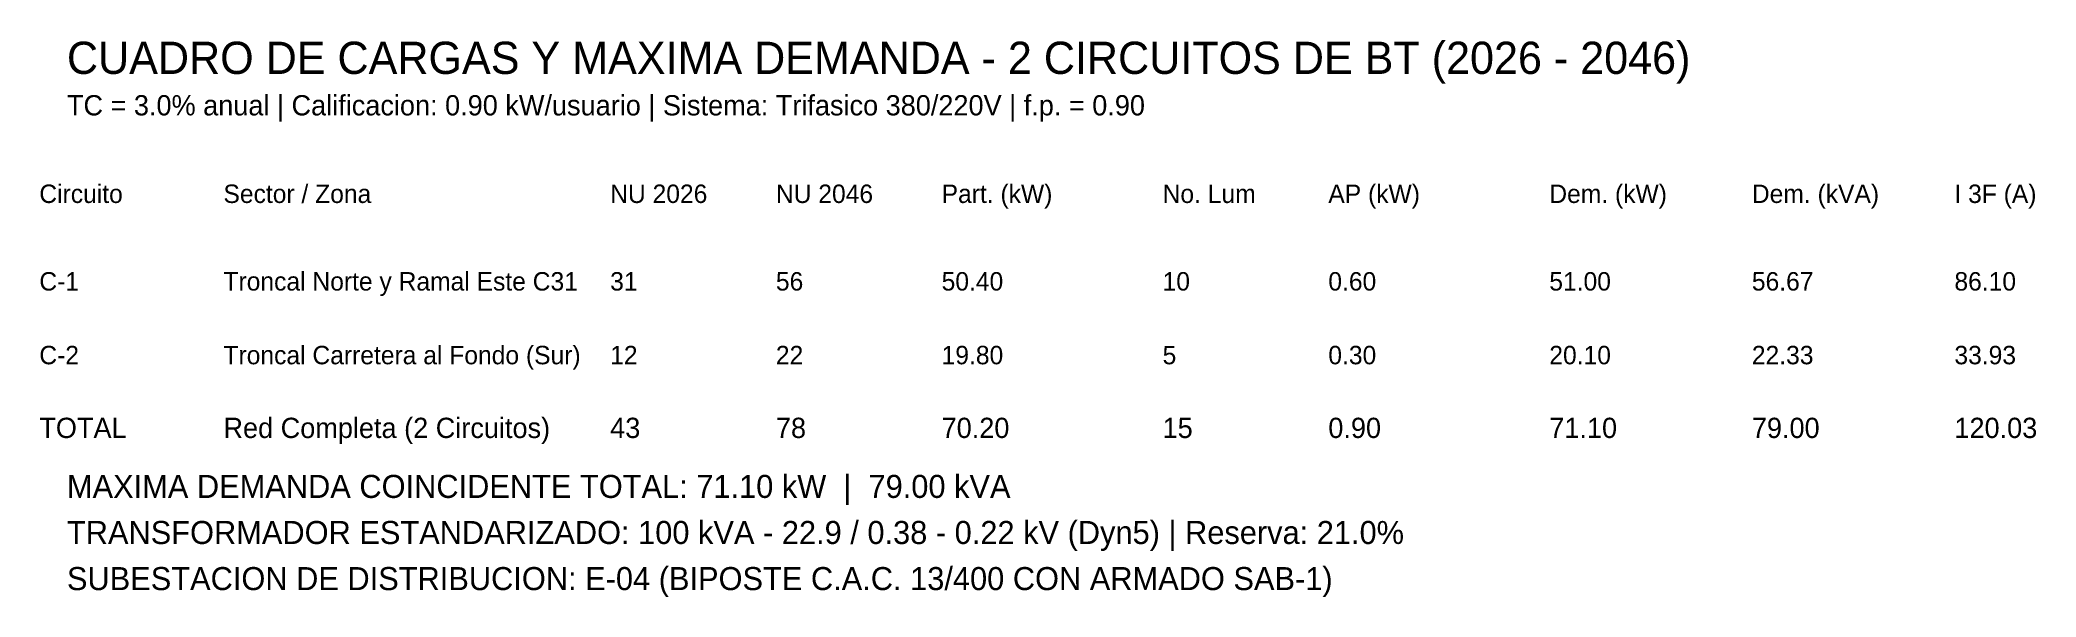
# Model space of a CAD drawing. Header units: metres. Extents: x 2 to 219, y -49 to 12.
import ezdxf

# ---------------------------------------------------------------- set-up
doc = ezdxf.new("R2010")
doc.units = ezdxf.units.M
doc.layers.add('TABLA_TEXTOS', color=7, linetype='Continuous')
doc.layers.add('TABLA_TOTALES', color=2, linetype='Continuous')

msp = doc.modelspace()

# ---------------------------------------------------------------- texts
at = {"layer": 'TABLA_TEXTOS'}
for s, height, p in [('TC = 3.0% anual | Calificacion: 0.90 kW/usuario | Sistema: Trifasico 380/220V | f.p. = 0.90', 2.2, (5, 3.5)), ('Circuito', 2, (2, -6)), ('Sector / Zona', 2, (22, -6)), ('NU 2026', 2, (64, -6)), ('NU 2046', 2, (82, -6)), ('Part. (kW)', 2, (100, -6)), ('No. Lum', 2, (124, -6)), ('AP (kW)', 2, (142, -6)), ('Dem. (kW)', 2, (166, -6)), ('Dem. (kVA)', 2, (188, -6)), ('I 3F (A)', 2, (210, -6)), ('C-1', 2, (2, -15.5)), ('Troncal Norte y Ramal Este C31', 2, (22, -15.5)), ('31', 2, (64, -15.5)), ('56', 2, (82, -15.5)), ('50.40', 2, (100, -15.5)), ('10', 2, (124, -15.5)), ('0.60', 2, (142, -15.5)), ('51.00', 2, (166, -15.5)), ('56.67', 2, (188, -15.5)), ('86.10', 2, (210, -15.5)), ('C-2', 2, (2, -23.5)), ('Troncal Carretera al Fondo (Sur)', 2, (22, -23.5)), ('12', 2, (64, -23.5)), ('22', 2, (82, -23.5)), ('19.80', 2, (100, -23.5)), ('5', 2, (124, -23.5)), ('0.30', 2, (142, -23.5)), ('20.10', 2, (166, -23.5)), ('22.33', 2, (188, -23.5)), ('33.93', 2, (210, -23.5))]:
    msp.add_text(s, height=height, dxfattribs=at).set_placement(p)
at = {"layer": 'TABLA_TOTALES'}
for s, height, p in [('CUADRO DE CARGAS Y MAXIMA DEMANDA - 2 CIRCUITOS DE BT (2026 - 2046)', 3.5, (5, 8)), ('TOTAL', 2.2, (2, -31.5)), ('Red Completa (2 Circuitos)', 2.2, (22, -31.5)), ('43', 2.2, (64, -31.5)), ('78', 2.2, (82, -31.5)), ('70.20', 2.2, (100, -31.5)), ('15', 2.2, (124, -31.5)), ('0.90', 2.2, (142, -31.5)), ('71.10', 2.2, (166, -31.5)), ('79.00', 2.2, (188, -31.5)), ('120.03', 2.2, (210, -31.5)), ('MAXIMA DEMANDA COINCIDENTE TOTAL: 71.10 kW  |  79.00 kVA', 2.5, (5, -38)), ('TRANSFORMADOR ESTANDARIZADO: 100 kVA - 22.9 / 0.38 - 0.22 kV (Dyn5) | Reserva: 21.0%', 2.5, (5, -43)), ('SUBESTACION DE DISTRIBUCION: E-04 (BIPOSTE C.A.C. 13/400 CON ARMADO SAB-1)', 2.5, (5, -48))]:
    msp.add_text(s, height=height, dxfattribs=at).set_placement(p)

doc.saveas('drawing.dxf')
